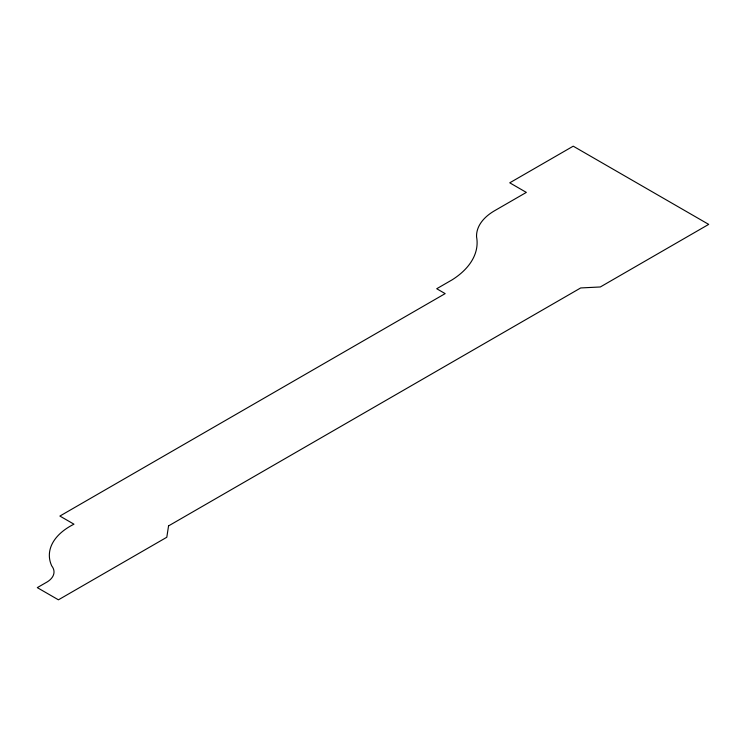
<?xml version="1.0" encoding="UTF-8"?>
<svg xmlns="http://www.w3.org/2000/svg" width="746" height="746" viewBox="0 0 746 746"><rect width="100%" height="100%" fill="white"/><g stroke="black" fill="none" stroke-linecap="round" stroke-linejoin="round"><path stroke-width="1.12" d="M168.549 525.902L166.806 537.251L58.421 599.821L37.3 587.634L45.758 582.747A25.271 14.594 0 0 0 51.744 565.916A71.42 41.235 0 0 1 73.966 524.186L59.885 516.055L445.166 293.616L436.718 288.73L452.216 279.787A95.274 55.008 0 0 0 476.573 236.911A61.993 35.789 0 0 1 495.13 210.419L526.34 192.403L509.751 182.817L573.226 146.179L708.7 224.387L600.325 286.968L580.696 287.947L168.549 525.902"/></g></svg>
